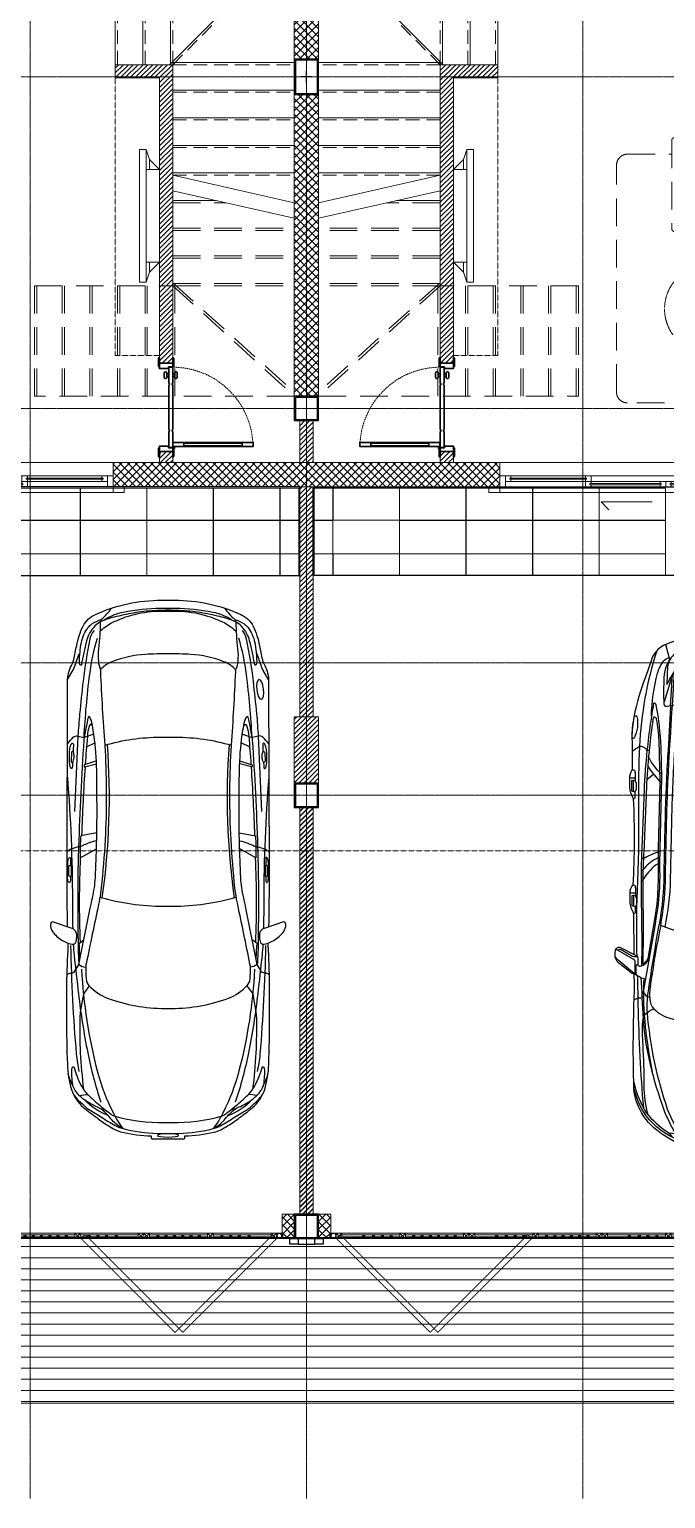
# Model space of a CAD drawing. Header units: millimetres. Extents: x 0 to 71617, y -15450 to 30894.
# Drawn here: x 42000 to 47757, y 10784 to 24076 of the extents above; entities that cross this region are included whole.
import ezdxf

# ---------------------------------------------------------------- set-up
doc = ezdxf.new("R2010")
doc.units = ezdxf.units.MM
for name, pattern in [('CENTER', [2, 1.25, -0.25, 0.25, -0.25]), ('CENTER2', [1.125, 0.75, -0.125, 0.125, -0.125]), ('HIDDEN', [0.375, 0.25, -0.125]), ('HIDDEN2', [0.1875, 0.125, -0.0625])]:
    doc.linetypes.add(name, pattern=pattern)
for name, color, linetype, lineweight in [('axis', 40, 'CENTER2', 5), ('Brick Wall', 33, 'Continuous', 15), ('DIM2', 4, 'Continuous', 5), ('DOOR', 4, 'Continuous', 5), ('Floor Hatch', 149, 'Continuous', 5), ('Furniture', 36, 'Continuous', 5), ('Grid Line', 8, 'CENTER', 5), ('Handrail', 142, 'Continuous', 5), ('Hatch', 8, 'Continuous', 5), ('LINE-DETAIL-SAKURA', 2, 'Continuous', 30), ('Stairs', 7, 'Continuous', 15), ('Wall Brick', 5, 'Continuous', 15), ('Window', 133, 'Continuous', 5)]:
    doc.layers.add(name, color=color, linetype=linetype, lineweight=lineweight)
for name, color, linetype in [('CAR_dwgmodels.com', 250, 'Continuous'), ('COL', 5, 'Continuous'), ('dwgmodels.com', 250, 'Continuous'), ('Floor tile', 44, 'Continuous'), ('STAIR-097', 97, 'Continuous'), ('Wall', 7, 'Continuous'), ('WINDOW-PLAN-PANEL', 15, 'Continuous'), ('WINDOW-PLAN-SWING', 8, 'Continuous')]:
    doc.layers.add(name, color=color, linetype=linetype)
doc.layers.add('Frame', color=3, linetype='Continuous', lineweight=0, plot=False)
pattern_1 = [(45, (-2110, -10510), (-22.097087, 22.097087), [])]
pattern_2 = [(135, (-2110, -10510), (-35.35534, -35.35534), []), (225, (-2110, -10510), (35.35534, -35.35534), [])]
pattern_3 = [(135, (-110, -110), (-35.35534, -35.35534), []), (225, (-110, -110), (35.35534, -35.35534), [])]

# ---------------------------------------------------------------- blocks, each defined once
blk = doc.blocks.new('Col-2')
at = {"layer": 'COL'}
for points in [[(-10, 210), (-10, -10), (310, -10), (310, 210)], [(0, 200), (0, 0), (300, 0), (300, 200)]]:
    blk.add_lwpolyline(points, close=True, dxfattribs=at)
at = {"layer": 'Defpoints'}
for points in [[(150, 150), (150, 50)], [(200, 100), (100, 100)]]:
    blk.add_lwpolyline(points, dxfattribs=at)
blk = doc.blocks.new('A$C69C17493')
at = {"layer": 'Stairs', "ltscale": 0.001}
for points in [[(1.6, 0), (0, 0), (0, -2.35)], [(1.128, -1.1), (0.028, 0)], [(1.12, -1.1), (1.12, 0)], [(1.37, -1.1), (1.37, 0)], [(1.62, -1.1), (1.62, 0)], [(1.1, -1.08), (0, -1.08)], [(1.1, -2.1), (1.1, -1.1), (1.6, -1.1)], [(1.1, -1.33), (0, -1.33)], [(1.1, -1.58), (0, -1.58)], [(1.1, -1.83), (0, -1.83)], [(1.1, -2.08), (0, -2.08)]]:
    blk.add_lwpolyline(points, dxfattribs=at)
at = {"layer": 'Stairs', "linetype": 'HIDDEN2'}
for points in [[(1.1, -1.1), (0, 0)], [(1.1, -1.1), (1.1, 0)], [(1.35, -1.1), (1.35, 0)], [(1.6, -1.1), (1.6, 0)], [(1.1, -1.1), (0, -1.1)], [(1.1, -1.35), (0, -1.35)], [(1.1, -1.6), (0, -1.6)], [(1.1, -1.85), (0, -1.85)], [(1.1, -2.1), (0, -2.1)]]:
    blk.add_lwpolyline(points, dxfattribs=at)
at = {"layer": 'Stairs'}
for points in [[(1.6, 0), (1.62, 0)], [(1.6, -1.1), (1.62, -1.1)], [(1.1, -2.1), (0, -2.35)], [(1.1, -2.24), (0, -2.49)]]:
    blk.add_lwpolyline(points, dxfattribs=at)
at = {"layer": 'Stairs', "linetype": 'HIDDEN'}
for points in [[(2.35, -3.1), (1.1, -3.1), (1.1, -2.24)], [(1.1, -2.35), (0.616, -2.35)], [(0, -2.49), (0, -4.1), (2.35, -4.1)], [(1.1, -2.58), (0, -2.58)], [(1.1, -2.6), (0, -2.6)], [(1.1, -2.83), (0, -2.83)], [(1.1, -2.85), (0, -2.85)], [(1.1, -3.073), (0, -4.063)], [(1.1, -3.08), (0, -3.08)], [(1.1, -3.1), (0, -3.1)], [(1.1, -3.1), (0, -4.1)], [(1.08, -3.1), (1.08, -4.1)], [(1.1, -3.1), (1.1, -4.1)], [(1.33, -3.1), (1.33, -4.1)], [(1.35, -3.1), (1.35, -4.1)], [(1.58, -3.1), (1.58, -4.1)], [(1.6, -3.1), (1.6, -4.1)], [(1.83, -3.1), (1.83, -4.1)], [(1.85, -3.1), (1.85, -4.1)], [(2.08, -3.1), (2.08, -4.1)], [(2.1, -3.1), (2.1, -4.1)], [(2.33, -3.1), (2.33, -4.1)], [(2.35, -3.1), (2.35, -4.1)]]:
    blk.add_lwpolyline(points, dxfattribs=at)
at = {"layer": 'Stairs', "linetype": 'HIDDEN', "ltscale": 1000}
blk.add_lwpolyline([(1.1, -2.33), (0.704, -2.33)], dxfattribs=at)
blk = doc.blocks.new('GRIDLINE-GF')
at = {"layer": 'axis'}
for p, q in [((18800, -6362, 0), (18800, 12547, 0)), ((21300, -6362, 0), (21300, 12547)), ((23800, -6362, 0), (23800, 12547, 0)), ((48410, 6500), (-4020, 6500)), ((48410, 3500, 0), (-4020, 3500, 8)), ((48410, 1200), (-4020, 1200)), ((48410, 0), (-4020, 0))]:
    blk.add_line(p, q, dxfattribs=at)
blk = doc.blocks.new('AD1')
at = {"layer": 'Hatch'}
for points in [[(-100, -220), (0, -220), (0, -270), (-100, -270)], [(3100, -220), (3000, -220), (3000, -270), (3100, -270)]]:
    blk.add_lwpolyline(points, close=True, dxfattribs=at)
blk.add_lwpolyline([(0, -270), (3000, -270)], dxfattribs=at)
at = {"layer": 'Wall Brick'}
blk.add_lwpolyline([(3000, 0), (3000, -220), (0, -220), (0, 0)], close=True, dxfattribs=at)
at = {"layer": 'Window'}
for points in [[(0, -220), (0, -120), (50, -120), (50, -220)], [(2950, -120), (50, -120), (50, -220), (2950, -220)], [(1460, -190), (815, -190), (815, -200), (1460, -200)], [(2185, -190), (1540, -190), (1540, -200), (2185, -200)]]:
    blk.add_lwpolyline(points, close=True, dxfattribs=at)
at = {"layer": 'Window', "elevation": 0}
for points in [[(100, -140), (100, -120), (50, -120), (50, -170), (100, -170), (100, -150)], [(775, -140), (775, -120), (100, -120), (100, -140)], [(775, -140), (775, -120), (825, -120), (825, -170), (775, -170), (775, -150)], [(2225, -140), (2225, -120), (2175, -120), (2175, -170), (2225, -170), (2225, -150)], [(2225, -140), (2225, -120), (2900, -120), (2900, -140)], [(2900, -140), (2900, -120), (2950, -120), (2950, -170), (2900, -170), (2900, -150)], [(100, -150), (100, -170), (775, -170), (775, -150)], [(2175, -190), (2175, -170), (2225, -170), (2225, -220), (2175, -220), (2175, -200)], [(2900, -150), (2900, -170), (2225, -170), (2225, -150)], [(2225, -220), (2950, -220)]]:
    blk.add_lwpolyline(points, dxfattribs=at)
at = {"layer": 'Window'}
for points in [[(2950, -120), (2950, -220), (3000, -220), (3000, -120), (2950, -120)], [(775, -220), (50, -220)], [(825, -200), (825, -220), (775, -220), (775, -170), (825, -170), (825, -190)], [(825, -190), (825, -170), (1450, -170), (1450, -190)], [(1450, -200), (1450, -220), (825, -220), (825, -200)], [(1450, -200), (1450, -220), (1500, -220), (1500, -170), (1450, -170), (1450, -190)], [(1550, -190), (1550, -170), (1500, -170), (1500, -220), (1550, -220), (1550, -200)], [(1550, -190), (1550, -170), (2175, -170), (2175, -190)], [(2175, -200), (2175, -220), (1550, -220), (1550, -200)]]:
    blk.add_lwpolyline(points, dxfattribs=at)
at = {"layer": 'Window', "elevation": 0}
for points in [[(785, -140), (90, -140), (90, -150), (785, -150)], [(2910, -140), (2215, -140), (2215, -150), (2910, -150)]]:
    blk.add_lwpolyline(points, close=True, dxfattribs=at)
at = {"layer": 'WINDOW-PLAN-SWING', "lineweight": 9}
for points in [[(1378, -356), (915, -356), (986, -427)], [(1623, -356), (2085, -356), (2014, -427)]]:
    blk.add_lwpolyline(points, dxfattribs=at)
blk = doc.blocks.new('WD3')
at = {"layer": 'DOOR', "color": 0, "lineweight": 30, "ltscale": 50}
for points in [[(718, 748), (754, 748), (754, 848), (718, 848)], [(718, 748), (718, 222), (754, 222), (754, 748)], [(723, 748), (723, 222), (749, 222), (749, 748)], [(718, 222), (754, 222), (754, 122), (718, 122)]]:
    blk.add_lwpolyline(points, close=True, dxfattribs=at)
for points in [[(129, 161), (88, 161, 0.414214), (78, 151), (78, 148, 0.414214), (88, 138), (129, 138, 0.414214), (139, 148), (139, 151, 0.414214)], [(129, 161), (88, 161, 0.414214), (78, 151), (78, 148, 0.414214), (88, 138), (129, 138, 0.414214), (139, 148), (139, 151, 0.414214)], [(-50, 120), (35, 120, 0.414201), (27, 128), (27, 130), (-42, 130), (-42, 128, 0.414176)], [(-50, 0), (35, 0, -0.414201), (27, -8), (27, -10), (-42, -10), (-42, -8, -0.414176)], [(763, 84), (714, 84), (620, 84, 0.633815), (600, 84), (200, 84, 0.633815), (180, 84), (37, 84), (37, 120), (42, 120), (180, 120, 0.633815), (200, 120), (600, 120, 0.633815), (620, 120), (763, 120)], [(129, 43), (88, 43, -0.414214), (78, 53), (78, 56, -0.414214), (88, 66), (129, 66, -0.414214), (139, 56), (139, 53, -0.414214)], [(129, 43), (88, 43, -0.414214), (78, 53), (78, 56, -0.414214), (88, 66), (129, 66, -0.414214), (139, 56), (139, 53, -0.414214)], [(765, 122, 0.066611), (765, 120), (773, 120), (773, 120), (773, 120), (773, 128, 0.040249), (772, 128, -0.293982)], [(765, 0), (850, 0, -0.414201), (842, -8), (842, -10), (773, -10), (773, -8, -0.414176)], [(773, 120), (850, 120, 0.414201), (842, 128), (842, 130), (773, 130)]]:
    blk.add_lwpolyline(points, format="xyb", close=True, dxfattribs=at)
for points in [[(96, 120), (96, 138)], [(96, 120), (96, 138)], [(121, 120), (121, 138)], [(35, 120), (0, 120), (0, 0), (50, 0), (50, 82), (35, 82), (35, 120)], [(96, 84), (96, 66)], [(121, 84), (121, 66)], [(121, 84), (121, 66)], [(765, 120), (800, 120), (800, 0), (750, 0), (750, 82), (765, 82), (765, 120)]]:
    blk.add_lwpolyline(points, dxfattribs=at)
blk.add_circle((764, 130), 8, dxfattribs=at)
at = {"layer": 'DOOR', "color": 0, "linetype": 'HIDDEN', "ltscale": 50}
blk.add_arc((763, 120), 726, 90.7103, 180, dxfattribs=at)
blk = doc.blocks.new('2D WALL G.F')
at = {"layer": 'Hatch'}
h = blk.add_hatch(dxfattribs=at)
h.set_pattern_fill('LINE', color=256, scale=250, angle=45, style=0)
h.set_pattern_definition(pattern_1)
h.paths.add_polyline_path([(16440, 110), (16440, 300), (16060, 300), (16060, 410), (16550, 410), (16550, 110)])
h.paths.add_polyline_path([(17790, 3390), (16110, 3390), (16110, 3510), (17790, 3510)])
h.paths.add_polyline_path([(21390, 3510), (21290, 3510), (21290, 3390), (21390, 3390)])
h.paths.add_polyline_path([(22850, 3370), (22410, 3370), (22410, 3290), (22270, 3290), (22270, 3390), (21610, 3390), (21610, 3510), (22850, 3510)])
h.paths.add_polyline_path([(23930, 3370), (23450, 3370), (23450, 3510), (24000, 3510), (24000, 3370)])
h.paths.add_polyline_path([(23890, 1210), (22270, 1210), (22270, 2490), (22410, 2490), (22410, 1340), (23890, 1340)])
h.paths.add_polyline_path([(22790, -3490), (22790, -3390), (22670, -3390), (22670, -3490)])
h.paths.add_polyline_path([(22790, -2590), (22790, 110), (22270, 110), (22270, -10), (22670, -10), (22670, -2590)])
h.paths.add_polyline_path([(18810, -110), (18690, -110), (18690, -2890), (18810, -2890)])
h = blk.add_hatch(dxfattribs=at)
h.set_pattern_fill('LINE', color=256, scale=250, angle=45, style=0)
h.set_pattern_definition(pattern_1)
h.paths.add_polyline_path([(25150, 3370), (25590, 3370), (25590, 3290), (25730, 3290), (25730, 3390), (26390, 3390), (26390, 3510), (25150, 3510)])
h.paths.add_polyline_path([(24070, 3370), (24550, 3370), (24550, 3510), (24000, 3510), (24000, 3370)])
h.paths.add_polyline_path([(24110, 1210), (25730, 1210), (25730, 2490), (25590, 2490), (25590, 1340), (24110, 1340)])
h.paths.add_polyline_path([(25210, -2590), (25210, 110), (25730, 110), (25730, -10), (25330, -10), (25330, -2590)])
h.paths.add_polyline_path([(25210, -3490), (25210, -3390), (25330, -3390), (25330, -3490)])
h.paths.add_polyline_path([(29190, -110), (29310, -110), (29310, -2890), (29190, -2890)])
h.paths.add_polyline_path([(31560, 110), (31560, 300), (31940, 300), (31940, 410), (31450, 410), (31450, 110)])
h.paths.add_polyline_path([(32060, 3390), (31940, 3390), (31940, 110), (32060, 110)])
h.paths.add_polyline_path([(30210, 3390), (31890, 3390), (31890, 3510), (30210, 3510)])
h.paths.add_polyline_path([(26610, 3510), (26710, 3510), (26710, 3390), (26610, 3390)])
h = blk.add_hatch(dxfattribs=at)
h.set_pattern_fill('LINE', color=256, scale=250, angle=45, style=0)
h.set_pattern_definition(pattern_1)
h.paths.add_polyline_path([(23930, 3370), (24070, 3370), (24070, 1340), (23930, 1340)])
h.paths.add_polyline_path([(23940, -3490), (24060, -3490), (24060, -3110), (23940, -3110)])
h = blk.add_hatch(dxfattribs=at)
h.set_pattern_fill('NET', color=256, scale=400, angle=135, style=0)
h.set_pattern_definition(pattern_2)
h.paths.add_polyline_path([(23890, -2890), (24110, -2890), (24110, -160), (23890, -160)])
h.paths.add_polyline_path([(23890, 1340), (24110, 1340), (24110, 160), (23890, 160)])
h = blk.add_hatch(dxfattribs=at)
h.set_pattern_fill('NET', color=256, scale=400, angle=135, style=0)
h.set_pattern_definition(pattern_2)
h.paths.add_polyline_path([(25750, -3710), (22250, -3710), (22250, -3490), (25750, -3490)])
h = blk.add_hatch(dxfattribs=at)
h.set_pattern_fill('LINE', color=256, scale=250, angle=45, style=0)
h.set_pattern_definition(pattern_1)
h.paths.add_polyline_path([(23940, -3710), (24060, -3710), (24060, -5790), (23940, -5790)])
h = blk.add_hatch(dxfattribs=at)
h.set_pattern_fill('LINE', color=256, scale=250, angle=45, style=0)
h.set_pattern_definition(pattern_1)
h.paths.add_polyline_path([(23890, -5790), (24110, -5790), (24110, -6390), (23890, -6390)])
h = blk.add_hatch(dxfattribs=at)
h.set_pattern_fill('LINE', color=256, scale=250, angle=45, style=0)
h.set_pattern_definition(pattern_1)
h.paths.add_polyline_path([(23940, -6610), (24060, -6610), (24060, -10300), (23940, -10300)])
at = {"layer": 'Hatch', "color": 3, "linetype": 'HIDDEN', "elevation": 8}
for points in [[(16000, -10500), (24000, -10500), (24000, 5500), (16000, 5500)], [(32000, -10500), (24000, -10500), (24000, 5500), (32000, 5500)]]:
    blk.add_lwpolyline(points, close=True, dxfattribs=at)
at = {"layer": 'Wall Brick'}
for points in [[(23890, 1340), (24110, 1340), (24110, 160), (23890, 160)], [(22790, -2590), (22790, 110), (22270, 110), (22270, -10), (22670, -10), (22670, -2590)], [(25210, -2590), (25210, 110), (25730, 110), (25730, -10), (25330, -10), (25330, -2590)], [(23890, -2890), (24110, -2890), (24110, -160), (23890, -160)], [(23940, -3110), (24060, -3110), (24060, -3490), (23940, -3490)], [(22790, -3490), (22790, -3390), (22670, -3390), (22670, -3490)], [(25210, -3490), (25210, -3390), (25330, -3390), (25330, -3490)], [(25750, -3710), (22250, -3710), (22250, -3490), (25750, -3490)], [(23940, -3710), (24060, -3710), (24060, -5790), (23940, -5790)], [(23890, -5790), (24110, -5790), (24110, -6390), (23890, -6390)], [(23940, -6610), (24060, -6610), (24060, -10300), (23940, -10300)]]:
    blk.add_lwpolyline(points, close=True, dxfattribs=at)
at = {"layer": 'DOOR', "rotation": 270}
blk.add_blockref('WD3', (22670, -2590), dxfattribs=at)
at = {"layer": 'DOOR', "xscale": -1, "rotation": 90}
blk.add_blockref('WD3', (25330, -2590), dxfattribs=at)
at = {"layer": 'Window'}
blk.add_blockref('AD1', (19250, -3490), dxfattribs=at)
at = {"layer": 'Window', "xscale": -1}
blk.add_blockref('AD1', (28750, -3490), dxfattribs=at)
blk = doc.blocks.new('TV')
at = {"color": 0, "linetype": 'ByBlock', "lineweight": -2}
for p, q in [((-350, 0), (-425, -75)), ((350, 0), (425, -75)), ((-500, -100), (-425, -75)), ((425, -75), (500, -100))]:
    blk.add_line(p, q, dxfattribs=at)
for points in [[(-350, -100), (350, -100), (350, 0), (-350, 0)], [(-500, -150), (500, -150), (500, -100), (-500, -100)]]:
    blk.add_lwpolyline(points, close=True, dxfattribs=at)
for points in [[(-425, -75), (-350, -75)], [(425, -75), (350, -75)]]:
    blk.add_lwpolyline(points, dxfattribs=at)
blk = doc.blocks.new('A$C71EB56D8')
at = {"layer": 'Furniture', "linetype": 'HIDDEN'}
for p, q in [((0.825, 1.2), (0.075, 1.2)), ((0.7, 1.05), (0.7, 1.2)), ((0.91, 1.2), (1.86, 1.2)), ((0, 1.125), (0, 0)), ((0.111, 1.125), (0.06, 1.125)), ((0.85, 0), (0.85, 1.175)), ((0.885, 1.175), (0.885, 0.375)), ((1.885, 1.175), (1.885, 0.375)), ((0.7, 1.05), (0.25, 1.05)), ((0.852, 0.35), (0.035, 0.35)), ((0.25, 0), (0.25, 0.35)), ((0.91, 0.35), (1.86, 0.35)), ((0, -1.125), (0, 0)), ((0.25, 0), (0.25, -0.35)), ((0.85, 0), (0.85, -1.175)), ((0.852, -0.35), (0.035, -0.35)), ((0.7, -1.05), (0.25, -1.05)), ((0.7, -1.05), (0.7, -1.2)), ((0.111, -1.125), (0.06, -1.125)), ((0.825, -1.2), (0.075, -1.2))]:
    blk.add_line(p, q, dxfattribs=at)
blk.add_lwpolyline([(0.825, -1.2), (2.285, -1.2, 0.414214), (2.385, -1.1), (2.385, 0.95, 0.414214), (2.285, 1.05), (1.885, 1.05)], format="xyb", dxfattribs=at)
blk.add_circle((1.55, -0.35), 0.4, dxfattribs=at)
for centre, radius, start, end in [((0.075, 1.125), 0.075, 90, 180), ((0.825, 1.175), 0.025, 0, 90), ((0.91, 1.175), 0.025, 90, 180), ((1.86, 1.175), 0.025, 0, 90), ((7.042, 0.725), 7.017, 176.9364, 183.0636), ((0.06, 1.1), 0.025, 90, 180), ((0.111, 1.11), 0.015, 2.703, 90), ((-7.355, 0.737), 7.49, 357.0373, 2.8593), ((0.247, 1.201), 0.151, 216.6573, 271.2862), ((-5.87, 0.7), 6.13, 356.7268, 3.2732), ((6.153, 0), 6.128, 176.7259, 183.2741), ((-5.987, 0), 6.122, 356.7223, 3.2777), ((0.91, 0.375), 0.025, 180, 270), ((1.86, 0.375), 0.025, 270, 0), ((7.042, -0.725), 7.017, 176.9364, 183.0636), ((-7.355, -0.737), 7.49, 357.1407, 2.9627), ((-5.87, -0.7), 6.13, 356.7268, 3.2732), ((0.247, -1.201), 0.151, 88.7138, 143.3427), ((0.075, -1.125), 0.075, 180, 270), ((0.06, -1.1), 0.025, 180, 270), ((0.111, -1.11), 0.015, 270, 357.297), ((0.825, -1.175), 0.025, 270, 0)]:
    blk.add_arc(centre, radius, start, end, dxfattribs=at)
blk = doc.blocks.new('FURNITURE-GF')
at = {"layer": 'Furniture', "linetype": 'HIDDEN'}
for points in [[(19570, 2990), (19970, 2990), (19970, 480), (19570, 480)], [(23030, 2990), (22630, 2990), (22630, 480), (23030, 480)]]:
    blk.add_lwpolyline(points, close=True, dxfattribs=at)
at = {"layer": 'Furniture', "xscale": -1000, "yscale": 1000, "zscale": 1000}
blk.add_blockref('A$C71EB56D8', (26490, 1250), dxfattribs=at)
at = {"layer": 'Furniture', "ltscale": 500, "yscale": 1.200000000186265, "zscale": 1.200000000186265}
for p, xscale, rotation in [((19970, 1742), 1.200000000186265, 270.0000000000001), ((22630, 1742), -1.200000000186265, 90.00000000000007)]:
    blk.add_blockref('TV', p, dxfattribs=dict(at, xscale=xscale, rotation=rotation))
blk = doc.blocks.new('Col-1')
at = {"layer": 'COL'}
for points in [[(-10, -10), (210, -10), (210, 210), (-10, 210)], [(0, 0), (200, 0), (200, 200), (0, 200)]]:
    blk.add_lwpolyline(points, close=True, dxfattribs=at)
blk = doc.blocks.new('COL-GF1')
at = {"layer": 'COL'}
for p in [(23900, 2200), (23900, -1300)]:
    blk.add_blockref('Col-1', p, dxfattribs=at)
blk = doc.blocks.new('FENCE COLUMN')
at = {"layer": 'COL'}
for points in [[(-110, -110), (110, -110), (110, 110), (-110, 110)], [(-100, -100), (100, -100), (100, 100), (-100, 100)]]:
    blk.add_lwpolyline(points, close=True, dxfattribs=at)
blk = doc.blocks.new('MAINDOOR')
at = {"layer": 'Handrail'}
for points in [[(0, 50), (50, 50), (50, 0), (0, 0)], [(50, 50), (1150, 50), (1150, 0), (50, 0)], [(50, 35), (575, 35), (575, 15), (50, 15)], [(115, 35), (135, 35), (135, 15), (115, 15)], [(190, 35), (210, 35), (210, 15), (190, 15)], [(265, 35), (285, 35), (285, 15), (265, 15)], [(340, 35), (360, 35), (360, 15), (340, 15)], [(415, 35), (435, 35), (435, 15), (415, 15)], [(490, 35), (510, 35), (510, 15), (490, 15)], [(575, 50), (625, 50), (625, 0), (575, 0)], [(625, 35), (1150, 35), (1150, 15), (625, 15)], [(694, 35), (714, 35), (714, 15), (694, 15)], [(774, 35), (794, 35), (794, 15), (774, 15)], [(853, 35), (873, 35), (873, 15), (853, 15)], [(942, 35), (962, 35), (962, 15), (942, 15)], [(1150, 50), (1200, 50), (1200, 0), (1150, 0)]]:
    blk.add_lwpolyline(points, close=True, dxfattribs=at)
at = {"layer": 'Handrail', "color": 8}
for points in [[(0, 0), (50, 50)], [(0, 50), (50, 0)], [(115, 35), (135, 15)], [(115, 15), (135, 35)], [(190, 35), (210, 15)], [(190, 15), (210, 35)], [(265, 35), (285, 15)], [(265, 15), (285, 35)], [(340, 35), (360, 15)], [(340, 15), (360, 35)], [(415, 35), (435, 15)], [(415, 15), (435, 35)], [(490, 35), (510, 15)], [(490, 15), (510, 35)], [(575, 0), (625, 50)], [(575, 50), (625, 0)], [(694, 35), (714, 15)], [(694, 15), (714, 35)], [(774, 35), (794, 15)], [(774, 15), (794, 35)], [(853, 35), (873, 15)], [(853, 15), (873, 35)], [(942, 35), (962, 15)], [(942, 15), (962, 35)], [(1150, 0), (1200, 50)], [(1150, 50), (1200, 0)]]:
    blk.add_lwpolyline(points, dxfattribs=at)
blk = doc.blocks.new('STEEL CONECT')
at = {"layer": 'Hatch'}
h = blk.add_hatch(color=256, dxfattribs=at)
h.dxf.hatch_style = 1
h.paths.add_polyline_path([(-25, 25), (-25, -25), (-75, -25), (-75, -18), (-32, -18), (-32, 25)])
h = blk.add_hatch(color=256, dxfattribs=at)
h.dxf.hatch_style = 1
edge = h.paths.add_edge_path(flags=17)
edge.add_arc((0, 0), 20, 0, 360)
edge = h.paths.add_edge_path()
edge.add_arc((0, 0), 25, 0, 360)
at = {"layer": 'Frame'}
blk.add_lwpolyline([(-25, 25), (-25, -25), (-75, -25), (-75, -18), (-32, -18), (-32, 25), (-25, 25)], dxfattribs=at)
for radius in [25, 20]:
    blk.add_circle((0, 0), radius, dxfattribs=at)
at = {"layer": 'WINDOW-PLAN-PANEL', "color": 8, "linetype": 'HIDDEN2', "lineweight": 9, "ltscale": 1000}
for points in [[(0, -25), (-25, -25), (-25, 25), (0, 25)], [(0, -25), (25, -25), (25, 25), (0, 25)]]:
    blk.add_lwpolyline(points, dxfattribs=at)
blk = doc.blocks.new('FENCE1')
at = {"layer": 'Hatch'}
h = blk.add_hatch(dxfattribs=at)
h.set_pattern_fill('LINE', color=256, scale=250, angle=45, style=0)
h.set_pattern_definition([(45, (-110, -110), (-22.097087, 22.097087), [])])
h.paths.add_polyline_path([(25940, 3790), (26060, 3790), (26060, 100), (25940, 100)])
h = blk.add_hatch(dxfattribs=at)
h.set_pattern_fill('NET', color=256, scale=400, angle=135, style=0)
h.set_pattern_definition(pattern_3)
h.paths.add_polyline_path([(25780, 110), (25890, 110), (25890, -110), (25780, -110)])
h = blk.add_hatch(dxfattribs=at)
h.set_pattern_fill('NET', color=256, scale=400, angle=135, style=0)
h.set_pattern_definition(pattern_3)
h.paths.add_polyline_path([(26110, -110), (26220, -110), (26220, 110), (26110, 110)])
h = blk.add_hatch(dxfattribs=at)
h.set_pattern_fill('_USER', color=250, scale=100, pattern_type=0)
h.set_pattern_definition([(9e-14, (-1872.25, -82936.15), (-1e-13, 100), [])])
edge = h.paths.add_edge_path()
edge.add_line((20825, -100), (20825, -600))
edge.add_arc((19825, -600), 1000, -90, 0, ccw=False)
edge.add_line((19825, -1600), (32175, -1600))
edge.add_arc((32175, -600), 1000, 180, 270, ccw=False)
edge.add_line((31175, -600), (31175, -100))
edge.add_line((31175, -100), (20825, -100))
at = {"layer": 'Grid Line', "linetype": 'HIDDEN'}
for points, elevation in [([(23962, -110), (24811, -959), (24846, -923), (23998, -75)], -8), ([(25730, -110), (24881, -959), (24846, -923), (25695, -75)], -8), ([(26270, -110), (27119, -959), (27154, -923), (26305, -75)], -14), ([(28038, -110), (27189, -959), (27154, -923), (28002, -75)], -14)]:
    blk.add_lwpolyline(points, close=True, dxfattribs=dict(at, elevation=elevation))
at = {"layer": 'Hatch'}
blk.add_line((19825, -1600, -8), (32175, -1600, -8), dxfattribs=at)
at = {"layer": 'Hatch', "color": 3}
for points in [[(18000, -100), (26000, -100), (26000, 15900), (18000, 15900)], [(34000, -100), (26000, -100), (26000, 15900), (34000, 15900)]]:
    blk.add_lwpolyline(points, close=True, dxfattribs=at)
at = {"layer": 'Wall', "color": 8, "elevation": -2}
for points in [[(25850, -110), (25925, -110), (25925, -160), (25850, -160)], [(26075, -110), (26150, -110), (26150, -160), (26075, -160)]]:
    blk.add_lwpolyline(points, close=True, dxfattribs=at)
blk.add_lwpolyline([(25925, -160), (26075, -160)], dxfattribs=at)
at = {"layer": 'Wall Brick', "elevation": -8}
for points in [[(25940, 3790), (26060, 3790), (26060, 100), (25940, 100)], [(25780, 110), (25890, 110), (25890, -110), (25780, -110)], [(26110, -110), (26220, -110), (26220, 110), (26110, 110)]]:
    blk.add_lwpolyline(points, close=True, dxfattribs=at)
at = {"layer": 'COL'}
blk.add_blockref('FENCE COLUMN', (26000, 0, -8), dxfattribs=at)
at = {"layer": 'Handrail'}
for p in [(23328, -110, -8), (24530, -110, -8)]:
    blk.add_blockref('MAINDOOR', p, dxfattribs=at)
at = {"layer": 'Handrail', "xscale": -1}
for p in [(27470, -110, -14), (28672, -110, -14), (29874, -110, -14)]:
    blk.add_blockref('MAINDOOR', p, dxfattribs=at)
at = {"layer": 'Hatch', "xscale": -1}
blk.add_blockref('STEEL CONECT', (25755, -85, -8), dxfattribs=at)
at = {"layer": 'Hatch'}
blk.add_blockref('STEEL CONECT', (26245, -85, -14), dxfattribs=at)
blk = doc.blocks.new('Mazda_6_top_dwgmodels.com')
at = {"color": 0}
for points in [[(1770, 906, 0.066943), (1760, 858, 0.252972), (1778, 836, 0.097792), (1819, 827, -0.00002), (1848, 827, 0.183357), (1883, 840, 0.13304), (1902, 868), (1962, 1045, 0.325852), (1957, 1058, 0.192595), (1922, 1064, 0.116513), (1864, 1037, 0.109389), (1789, 943), (1770, 906, -0.013501), (1706, 908, 0.014539), (1355, 919, 0.000075), (1103, 919, 0.010228), (673, 911, 0.062654), (446, 874, 0.131784), (283, 764, 0.018271), (192, 646, 0.029908), (120, 541, 0.019115), (82, 476, 0.054154), (60, 416, 0.042768), (26, 152), (9, 152, 0.414214), (0, 143), (0, 0), (0, -143, 0.414214), (9, -152), (26, -152, 0.042768), (60, -416, 0.054154), (82, -476, 0.019115), (120, -541, 0.029908), (192, -646, 0.018271), (283, -764, 0.131784), (446, -874, 0.062654), (673, -911, 0.010228), (1103, -919, 0.000075), (1355, -919, 0.014539), (1706, -908, -0.013501), (1770, -906), (1789, -943, 0.109389), (1864, -1037, 0.116513), (1922, -1064, 0.192595), (1957, -1058, 0.325852), (1962, -1045), (1902, -868, 0.13304), (1883, -840, 0.183357), (1848, -827, -0.00002), (1819, -827, 0.097792), (1778, -836, 0.252972), (1760, -858, 0.066943), (1770, -906)], [(402, 855, 0.062409), (347, 809, -0.001643), (290, 748, 0.06264), (260, 706, -0.025995), (186, 587, 0.039343), (113, 461, 0.05709), (84, 377, 0.054916), (49, 56), (49, 0), (49, -56, 0.054916), (84, -377, 0.05709), (113, -461, 0.039343), (186, -587, -0.025995), (260, -706, 0.06264), (290, -748, -0.001643), (347, -809, 0.062409), (402, -855)], [(1534, 783, 0.050766), (615, 641, 0.0544), (232, 495, 0.040629), (93, 409, -0.105111), (170, 507, 0.019485), (216, 548, 0.022815), (265, 600, 0.075913), (278, 620, -0.048271), (349, 751, -0.065447), (414, 823, -0.053254), (445, 844, -0.049283), (587, 904)], [(475, 859, -0.052408), (618, 872, -0.103879), (648, 865, -0.704656), (646, 850, 0.056315), (485, 788, 0.082316), (396, 721, 0.01308), (313, 630, 0.019424), (221, 513, 0.093446), (205, 481, 0.064911), (147, 34), (147, 0), (147, -34, 0.064911), (205, -481, 0.093446), (221, -513, 0.019424), (313, -630, 0.01308), (396, -721, 0.082316), (485, -788, 0.056315), (646, -850, -0.704656), (648, -865, -0.103879), (618, -872, -0.052408), (475, -859)], [(1760, 858, 0.011648), (1661, 850, 0.001641), (1312, 811, 0.020524), (777, 727, 0.031651), (331, 608)], [(391, 802, -0.102937), (399, 724, -169.594766)], [(1385, 713), (1311, 766), (1163, 792, 0.040822), (1095, 799, 0.016496), (779, 794, 0.017319), (448, 765, -0.059767)], [(1748, 882, 0.016084), (767, 831, 0.030205), (609, 806, -0.117398)], [(1480, 917, -0.160915), (1499, 888, -0.075537), (1500, 872, 0.278521), (1516, 843, -0.008295), (1577, 806, 0.134792), (1552, 745, -0.881381)], [(1577, 806), (2086, 704, -0.005109), (2182, 684, 0.041467), (2365, 658, 0.013655), (2987, 643, 0.002609), (3293, 645, 0.026036), (3614, 665, 0.028112), (3781, 694, 0.098267), (3819, 711, 0.650267), (3816, 723, 0.01089), (3714, 743, -0.014719), (3647, 757, 0.051159), (3607, 762, 0.008731), (2643, 810, 0.011118), (2005, 817, -0.000172), (1734, 814, 0.018801), (1577, 806, -0.043293)], [(1624, 797), (1750, 802, 0.384822), (1761, 814, 1.056561)], [(1778, 793, -0.022534), (2544, 791, 1.049127)], [(3273, 911, -0.019883), (2158, 866, 0.004344), (1900, 863, 0.004344)], [(1916, 909, -0.006298), (2389, 914), (4157, 909, -0.112983), (4300, 866, 0.077446), (4336, 853, 0.004891), (4462, 827, -0.067573), (4638, 769, -0.175102), (4745, 657, -0.105369), (4873, 59), (4873, 0), (4873, -59, -0.105369), (4745, -657, -0.175102), (4638, -769, -0.067573), (4462, -827, 0.004891), (4336, -853, 0.077446), (4300, -866, -0.112983), (4157, -909), (2389, -914, -0.006298), (1916, -909)], [(2373, 884), (2335, 884, -0.147376), (2321, 889, -0.431242), (2320, 895, -0.209985), (2340, 907, -0.033317), (2426, 910, -0.005869), (2511, 906, -0.109027), (2543, 896, -0.75901), (2540, 884), (2472, 884)], [(2697, 646, 0.071589), (2642, 795), (2643, 810, 0.027648), (2621, 875, -0.047787), (2620, 880, 0.084255), (2617, 888, 0.040188), (2599, 913, 0.471368)], [(4599, 669, 0.143455), (4523, 707, 0.022917), (4140, 769, 0.004686), (3845, 800, 0.012191), (3644, 815), (2963, 846)], [(3407, 863, -0.004614), (3358, 867, -0.734858), (3355, 880, -0.10485), (3384, 890, -0.041713), (3498, 892, -0.042795), (3548, 885, -0.100515), (3577, 871, -0.403271), (3579, 862, -0.259626), (3569, 857, -0.006133), (3502, 858)], [(3491, 875), (3420, 878, 0.275873), (3406, 870, 0.417185), (3409, 862, 0.048644), (3417, 858, 0.077559), (3461, 850, 0.079606), (3499, 856, 0.310501), (3504, 863, 0.123165), (3503, 869, 0.204205), (3491, 875, -0.090679)], [(3574, 911, -0.045326), (3633, 858, -0.252168), (3644, 816), (3631, 760, -0.017623), (4202, 709, -0.043522), (4530, 639)], [(4157, 909), (4237, 861, 0.051216), (4255, 852, -0.003663), (4377, 809, -0.15694), (4391, 798, 2.229223)], [(4802, -509, 0.05081), (4700, -604, -0.059738), (4658, -689, -0.087357), (4628, -722, -0.113382), (4490, -784, -0.044032), (4317, -802, -0.10359), (4290, -797, -0.592795), (4289, -784, 0.019579), (4506, -738, 0.066464), (4574, -711, 0.062319), (4640, -662, 0.093319), (4676, -613, 0.054222), (4725, -468, 0.012008), (4761, -291, 0.023462), (4773, -197, 0.016729), (4782, 0, 0.016729), (4773, 197, 0.023462), (4761, 291, 0.012008), (4725, 468, 0.054222), (4676, 613, 0.093319), (4640, 662, 0.062319), (4574, 711, 0.066464), (4506, 738, 0.019579), (4289, 784, -0.592795), (4290, 797, -0.10359), (4317, 802, -0.044032), (4490, 784, -0.113382), (4628, 722, -0.087357), (4658, 689, -0.059738), (4700, 604, 0.05081), (4802, 509)], [(210, 543, -0.10903), (356, 760, 2.490406)], [(2769, 644), (2742, 790, 0.028917), (2542, 794), (2624, 648)], [(3366, 751, 0.00883), (2744, 782)], [(3419, 649), (3385, 757, 0.323253), (3380, 760), (3370, 760, 0.499352), (3365, 755), (3394, 648)], [(3737, 685), (3748, 696, 0.436447), (3748, 705, 0.101937), (3732, 714, 0.058936), (3641, 730, 0.003616), (3387, 750)], [(2188, 617, 0.071289), (2105, 42), (2105, 0), (2105, -42, 0.071289), (2188, -617)], [(3567, 552, -0.054765), (2182, 599, -0.866325)], [(3561, 573, -0.072444), (3634, 69), (3634, 0), (3634, -69, -0.072444), (3561, -573)], [(4700, 604), (4676, 613, -0.02545), (4434, 629, 0.048306), (4322, 631, 0.088954), (4243, 611, -0.218967)], [(4589, 616, -0.085179), (4667, 512, -0.057885), (4745, 304, -0.060878), (4775, 60), (4775, 0), (4775, -60, -0.060878), (4745, -304, -0.057885), (4667, -512, -0.085179), (4589, -616)], [(4691, 577, -0.126109), (4709, 558, -0.071838), (4765, 405, -0.052257), (4801, 64), (4801, 0), (4801, -64, -0.052257), (4765, -405, -0.071838), (4709, -558, -0.126109), (4691, -577)], [(1534, -783, -0.050766), (615, -641, -0.0544), (232, -495, -0.040629), (93, -409, 0.105111), (170, -507, -0.019485), (216, -548, -0.022815), (265, -600, -0.075913), (278, -620, 0.048271), (349, -751, 0.065447), (414, -823, 0.053254), (445, -844, 0.049283), (587, -904)], [(210, -543, 0.10903), (356, -760, -2.490406)], [(1760, -858, -0.011648), (1661, -850, -0.001641), (1312, -811, -0.020524), (777, -727, -0.031651), (331, -608)], [(1577, -806), (2086, -704, 0.005109), (2182, -684, -0.041467), (2365, -658, -0.013655), (2987, -643, -0.002609), (3293, -645, -0.026036), (3614, -665, -0.028112), (3781, -694, -0.098267), (3819, -711, -0.650267), (3816, -723, -0.01089), (3714, -743, 0.014719), (3647, -757, -0.051159), (3607, -762, -0.008731), (2643, -810, -0.011118), (2005, -817, 0.000172), (1734, -814, -0.018801), (1577, -806, 0.043293)], [(3567, -552, 0.054765), (2182, -599, 0.866325)], [(2769, -644), (2742, -790, -0.028917), (2542, -794), (2624, -648)], [(2697, -646, -0.071589), (2642, -795), (2643, -810, -0.027648), (2621, -875, 0.047787), (2620, -880, -0.084255), (2617, -888, -0.040188), (2599, -913, -0.471368)], [(3419, -649), (3385, -757, -0.323253), (3380, -760), (3370, -760, -0.499352), (3365, -755), (3394, -648)], [(3574, -911, 0.045326), (3633, -858, 0.252168), (3644, -816), (3631, -760, 0.017623), (4202, -709, 0.043522), (4530, -639)], [(4700, -604), (4676, -613, 0.02545), (4434, -629, -0.048306), (4322, -631, -0.088954), (4243, -611, 0.218967)], [(391, -802, 0.102937), (399, -724, 169.594766)], [(1385, -713), (1311, -766), (1163, -792, -0.040822), (1095, -799, -0.016496), (779, -794, -0.017319), (448, -765, 0.059767)], [(1480, -917, 0.160915), (1499, -888, 0.075537), (1500, -872, -0.278521), (1516, -843, 0.008295), (1577, -806, -0.134792), (1552, -745, 0.881381)], [(1624, -797), (1750, -802, -0.384822), (1761, -814, -1.056561)], [(1778, -793, 0.022534), (2544, -791, -1.049127)], [(3366, -751, -0.00883), (2744, -782)], [(4599, -669, -0.143455), (4523, -707, -0.022917), (4140, -769, -0.004686), (3845, -800, -0.012191), (3644, -815), (2963, -846)], [(3737, -685), (3748, -696, -0.436447), (3748, -705, -0.101937), (3732, -714, -0.058936), (3641, -730, -0.003616), (3387, -750)], [(1748, -882, -0.016084), (767, -831, -0.030205), (609, -806, 0.117398)], [(3273, -911, 0.019883), (2158, -866, -0.004344), (1900, -863, -0.004344)], [(2373, -884), (2335, -884, 0.147376), (2321, -889, 0.431242), (2320, -895, 0.209985), (2340, -907, 0.033317), (2426, -910, 0.005869), (2511, -906, 0.109027), (2543, -896, 0.75901), (2540, -884), (2472, -884)], [(3407, -863, 0.004614), (3358, -867, 0.734858), (3355, -880, 0.10485), (3384, -890, 0.041713), (3498, -892, 0.042795), (3548, -885, 0.100515), (3577, -871, 0.403271), (3579, -862, 0.259626), (3569, -857, 0.006133), (3502, -858)], [(3491, -875), (3420, -878, -0.275873), (3406, -870, -0.417185), (3409, -862, -0.048644), (3417, -858, -0.077559), (3461, -850, -0.079606), (3499, -856, -0.310501), (3504, -863, -0.123165), (3503, -869, -0.204205), (3491, -875, 0.090679)], [(4157, -909), (4237, -861, -0.051216), (4255, -852, 0.003663), (4377, -809, 0.15694), (4391, -798, -2.229223)]]:
    blk.add_lwpolyline(points, format="xyb", dxfattribs=at)
for points in [[(1761, 814), (1802, 761)], [(3548, 738), (3582, 662)], [(3662, 672), (3631, 760)], [(275, 615), (259, 563)], [(275, -615), (259, -563)], [(3548, -738), (3582, -662)], [(1761, -814), (1802, -761)], [(3662, -672), (3631, -760)]]:
    blk.add_lwpolyline(points, dxfattribs=at)
for points in [[(2473, 888), (2473, 888, -0.414214), (2462, 877), (2383, 877, -0.414214), (2373, 888), (2373, 888, -0.414214), (2383, 899), (2462, 899, -0.414214)], [(4389, 0, 0.007843), (4383, 205, 0.072241), (4317, 505, 0.103569), (4255, 602, 0.289757), (4228, 612, 0.008361), (3561, 573, -0.026894), (2759, 567, -0.012421), (2324, 599, -0.027455), (2119, 630, 0.001459), (1583, 741, 0.055398), (1552, 745, 0.031321), (1447, 742, 0.161449), (1387, 716, 0.119389), (1273, 547, 0.089702), (1180, 31), (1180, 0), (1180, -31, 0.089702), (1273, -547, 0.119389), (1387, -716, 0.161449), (1447, -742, 0.031321), (1552, -745, 0.055398), (1583, -741, 0.001459), (2119, -630, -0.027455), (2324, -599, -0.012421), (2759, -567, -0.026894), (3561, -573, 0.008361), (4228, -612, 0.289757), (4255, -602, 0.103569), (4317, -505, 0.072241), (4383, -205, 0.007843)], [(2473, -888), (2473, -888, 0.414214), (2462, -877), (2383, -877, 0.414214), (2373, -888), (2373, -888, 0.414214), (2383, -899), (2462, -899, 0.414214)]]:
    blk.add_lwpolyline(points, format="xyb", close=True, dxfattribs=at)
at = {"color": 0, "extrusion": (0, 0, -1)}
for centre, major_axis, ratio in [((31, 0), (0, 95.3), 0.155364), ((4066, -833), (-89.2, -11), 0.347015)]:
    blk.add_ellipse(centre, major_axis=major_axis, ratio=ratio, dxfattribs=at)
blk = doc.blocks.new('Jaguar_F-Pace_Top')
at = {"color": 0}
for points in [[(1613, 949, -0.10115), (1630, 981, 0.002759), (1710, 1084, -0.144249), (1754, 1115, -0.141567), (1827, 1119, -0.255984), (1859, 1090, -0.253893), (1856, 1074), (1784, 932, -0.240134), (1748, 916, 0.007099), (1697, 917)], [(1617, 947), (1740, 1093, -0.059526), (1768, 1119, -0.326026)], [(1617, 939), (1719, 939, 0.297312), (1749, 958), (1839, 1114)], [(1773, 922, -0.172391), (1775, 963), (1835, 1066, 0.349849), (1830, 1098)], [(1405, -809, 0.319159), (1453, -864, 0.048874), (1575, -860, 0.112807), (1617, -939, -0.622184), (1613, -949, 0.017955), (1388, -949, -0.015569), (597, -952, -0.094702), (417, -911, -0.123416), (202, -744, -0.079726), (61, -492, 0.046165), (41, -462, -0.140588), (31, -441, -0.025177), (0, -98), (0, 0), (0, 98, -0.025177), (31, 441, -0.140588), (41, 462, 0.046165), (61, 492, -0.079726), (202, 744, -0.123416), (417, 911, -0.094702), (597, 952, -0.015569), (1388, 949, 0.017955), (1613, 949, -0.622184), (1617, 939, 0.112807), (1575, 860, 0.048874), (1453, 864, 0.319159), (1405, 809)], [(42, 448, 0.092196), (140, 606, -0.035085), (151, 628, -0.035983), (215, 724, -0.19698), (612, 953, -0.00097)], [(638, 953, 0.085635), (359, 839, 0.068491), (191, 654, -0.10796), (140, 606)], [(1388, 949, 0.164195), (1400, 916, 0.032248), (1402, 879, -0.015791), (1414, 863)], [(1612, 932), (1694, 930, -0.759993), (1697, 917, 0.320565), (1687, 896, 0.254001), (1758, 810, 0.19667)], [(2423, 957, -0.315852), (2413, 941, -0.040116), (2369, 937, -0.015341), (2326, 937, 0.189003), (2309, 931, -0.170908), (2300, 928, -0.026598), (2241, 929, -0.193921), (2228, 936, 0.190337), (2223, 938, 0.037782), (2173, 939, -0.432103), (2161, 952, -0.130449), (2271, 985, -0.01437), (2347, 986, -0.191828), (2423, 957, 0.024772), (3201, 954)], [(2348, 937), (2348, 969, -0.256312), (2357, 985, -0.291431)], [(3201, 955, -0.130449), (3311, 988, -0.01437), (3387, 989, -0.143512), (3462, 966, -0.097833)], [(3462, -966), (3453, -944, 0.040116), (3409, -940, 0.015341), (3367, -940, -0.189003), (3349, -934, 0.170908), (3340, -931, 0.026598), (3281, -933, 0.193921), (3269, -939, -0.190337), (3264, -942, -0.037782), (3213, -942, 0.432103), (3201, -955, 0.130449), (3311, -988, 0.01437), (3387, -989, 0.143512), (3462, -966, -0.006316), (3748, -969, 0.056309), (3939, -952, 0.04321), (4310, -844), (4448, -795, 0.111369), (4527, -755, 0.129154), (4600, -656, 0.097537), (4720, 0, 0.097537), (4600, 656, 0.129154), (4527, 755, 0.111369), (4448, 795), (4310, 844, 0.04321), (3939, 952, 0.056309), (3748, 969, -0.006316), (3462, 966)], [(3213, 942, -0.432103), (3201, 955, -0.820569)], [(3453, 944, -0.040116), (3409, 940, -0.015341), (3367, 940, 0.189003), (3349, 934, -0.170908), (3340, 931, -0.026598), (3281, 933, -0.193921), (3269, 939, 0.190337), (3264, 942, 0.037782), (3213, 942, -0.445941)], [(3388, 940), (3388, 972, -0.256312), (3397, 988, -0.291431)], [(3462, 966, -0.406533), (3453, 944, -0.220953)], [(3674, 901, -0.009507), (3629, 967, -1.855565)], [(3846, 962, -0.026624), (3941, 948, -0.437098), (3951, 931, -0.166465), (3946, 924, -0.175285), (3749, 950, -0.603986), (3756, 967, -0.018925), (3846, 962, -1.208367)], [(4040, 620, -0.002513), (3582, 646, 0.009305), (3007, 670, 0.000561), (2458, 682, -0.043942), (2029, 731, 0.006892), (1481, 820, 0.009181), (1412, 829, 0.048388), (1267, 832, 0.062325), (393, 649, 0.036045), (134, 517, 0.035265), (91, 0, 0.035265), (134, -517, 0.036045), (393, -649, 0.062325), (1267, -832, 0.048388), (1412, -829, 0.009181), (1481, -820, 0.006892), (2029, -731, -0.043942), (2458, -682, 0.000561), (3007, -670, 0.009305), (3582, -646, -0.002513), (4040, -620)], [(1585, 888, 0.003761), (1213, 868, 0.040119), (850, 816, 0.027379), (441, 700, 0.05404), (164, 570, 3.56117)], [(339, 822, -0.068134), (607, 858, 0.018238), (973, 869, -0.026004), (1187, 872, -0.221087), (1267, 832, -0.062844), (1303, 771, 0.653519)], [(1603, 920), (1338, 915, 0.015139), (404, 866, -1.087266)], [(627, 759, -0.053261), (1453, 864), (1758, 810, 0.006753), (2169, 741, 0.051829), (2616, 718), (3389, 698), (3667, 706, 0.035581), (4048, 749, 0.275791), (4066, 765, 0.321197), (4062, 773, 0.011012), (3879, 803, 0.009256), (3639, 833, 0.01626), (3271, 859, 0.00026), (2661, 883, 0.015397), (2269, 885, -0.008592), (1691, 882)], [(4539, 745, 0.065182), (3674, 901, 0.015715), (3165, 910, -0.014517), (2438, 920, 0.017107), (1778, 926, 0.39974)], [(2616, 718, 0.133994), (2598, 758, 0.085423), (2466, 870, -0.30832), (2457, 887, -0.854907)], [(2668, 717, 0.085789), (2654, 757, 0.101063), (2560, 867, -0.29963), (2553, 886, -7.908025)], [(2723, 715, 0.068293), (2666, 849, -0.186841), (2661, 883, 1692.166816)], [(3343, 700, -0.049918), (3502, 826, -0.049918)], [(3420, 699, -0.090766), (3580, 819, -0.090766)], [(3637, 814, -0.326299), (3647, 838, 0.239847), (3674, 901)], [(2039, 670, 0.048608), (2469, 620, -0.000561), (3018, 608, -0.009305), (3593, 584, 0.00193), (4049, 558, -0.662069)], [(2054, 709, 0.040919), (2446, 667, -0.000561), (2995, 655, -0.009305), (3571, 632, -0.001383), (4043, 603), (4352, 584)], [(3948, 793, -0.057592), (4336, 737, -0.103609), (4448, 681, -0.17555), (4478, 632, 0.812854)], [(4597, -662), (4458, -627, -0.13423), (4300, -677, -0.019261), (4057, -678, -0.451267), (4035, -651, 0.009444), (4077, -353, 0.03668), (4095, 0, 0.03668), (4077, 353, 0.009444), (4035, 651, -0.451267), (4057, 678, -0.019261), (4300, 677, -0.13423), (4458, 627), (4597, 662)], [(31, 441), (134, 517, 0.041634), (164, 570, 0.143527), (174, 633)], [(98, 190, -0.027358), (1100, 272, -0.013466)], [(3816, 29, 0.122552), (3907, 13, 0.00502), (3970, 14, 0.267543), (3981, 20, -0.550542)], [(3833, 23, 0.129834), (3829, 0, 0.129834), (3833, -23)], [(3835, 37, 0.188253), (3902, 13, -0.016051)], [(3816, -29, -0.122552), (3907, -13, -0.00502), (3970, -14, -0.267543), (3981, -20, 0.550542)], [(3835, -37, -0.188253), (3902, -13, 0.016051)], [(98, -190, 0.027358), (1100, -272, 0.013466)], [(31, -441), (134, -517, -0.041634), (164, -570, -0.143527), (174, -633)], [(42, -448, -0.092196), (140, -606, 0.035085), (151, -628, 0.035983), (215, -724, 0.19698), (612, -953, 0.00097)], [(638, -953, -0.085635), (359, -839, -0.068491), (191, -654, 0.10796), (140, -606)], [(1585, -888, -0.003761), (1213, -868, -0.040119), (850, -816, -0.027379), (441, -700, -0.05404), (164, -570, -3.56117)], [(2039, -670, -0.048608), (2469, -620, 0.000561), (3018, -608, 0.009305), (3593, -584, -0.00193), (4049, -558, 0.662069)], [(2054, -709, -0.040919), (2446, -667, 0.000561), (2995, -655, 0.009305), (3571, -632, 0.001383), (4043, -603), (4352, -584)], [(3948, -793, 0.057592), (4336, -737, 0.103609), (4448, -681, 0.17555), (4478, -632, -0.812854)], [(339, -822, 0.068134), (607, -858, -0.018238), (973, -869, 0.026004), (1187, -872, 0.221087), (1267, -832, 0.062844), (1303, -771, -0.653519)], [(627, -759, 0.053261), (1453, -864), (1758, -810, -0.006753), (2169, -741, -0.051829), (2616, -718), (3389, -698), (3667, -706, -0.035581), (4048, -749, -0.275791), (4066, -765, -0.321197), (4062, -773, -0.011012), (3879, -803, -0.009256), (3639, -833, -0.01626), (3271, -859, -0.00026), (2661, -883, -0.015397), (2269, -885, 0.008592), (1691, -882)], [(4539, -745, -0.065182), (3674, -901, -0.015715), (3165, -910, 0.014517), (2438, -920, -0.017107), (1778, -926, -0.39974)], [(2616, -718, -0.133994), (2598, -758, -0.085423), (2466, -870, 0.30832), (2457, -887, 0.854907)], [(2668, -717, -0.085789), (2654, -757, -0.101063), (2560, -867, 0.29963), (2553, -886, 7.908025)], [(2723, -715, -0.068293), (2666, -849, 0.186841), (2661, -883, -1692.166816)], [(3343, -700, 0.049918), (3502, -826, 0.049918)], [(3420, -699, 0.090766), (3580, -819, 0.090766)], [(1603, -920), (1338, -915, -0.015139), (404, -866, 1.087266)], [(1388, -949, -0.164195), (1400, -916, -0.032248), (1402, -879, 0.015791), (1414, -863)], [(1612, -932), (1694, -930, 0.759993), (1697, -917, -0.320565), (1687, -896, -0.254001), (1758, -810, -0.19667)], [(1613, -949, 0.10115), (1630, -981, -0.002759), (1710, -1084, 0.144249), (1754, -1115, 0.141567), (1827, -1119, 0.255984), (1859, -1090, 0.253893), (1856, -1074), (1784, -932, 0.240134), (1748, -916, -0.007099), (1697, -917)], [(1773, -922, 0.172391), (1775, -963), (1835, -1066, -0.349849), (1830, -1098)], [(2423, -957, 0.315852), (2413, -941, 0.040116), (2369, -937, 0.015341), (2326, -937, -0.189003), (2309, -931, 0.170908), (2300, -928, 0.026598), (2241, -929, 0.193921), (2228, -936, -0.190337), (2223, -938, -0.037782), (2173, -939, 0.432103), (2161, -952, 0.130449), (2271, -985, 0.01437), (2347, -986, 0.191828), (2423, -957, -0.024772), (3201, -954)], [(3674, -901, 0.009507), (3629, -967, 1.855565)], [(3637, -814, 0.326299), (3647, -838, -0.239847), (3674, -901)], [(3846, -962, 0.026624), (3941, -948, 0.437098), (3951, -931, 0.166465), (3946, -924, 0.175285), (3749, -950, 0.603986), (3756, -967, 0.018925), (3846, -962, 1.208367)], [(1617, -939), (1719, -939, -0.297312), (1749, -958), (1839, -1114)], [(1617, -947), (1740, -1093, 0.059526), (1768, -1119, 0.326026)], [(2348, -937), (2348, -969, 0.256312), (2357, -985, 0.291431)], [(3388, -940), (3388, -972, 0.256312), (3397, -988, 0.291431)]]:
    blk.add_lwpolyline(points, format="xyb", dxfattribs=at)
for points in [[(1793, 949), (2161, 951)], [(2329, 937), (2324, 969), (2234, 969), (2223, 938)], [(2228, 952), (2327, 951)], [(3369, 940), (3364, 972), (3274, 972), (3264, 942)], [(3268, 955), (3367, 954)], [(3423, 770), (3373, 835)], [(4040, 620), (4324, 601), (4077, 679)], [(12, 275), (-10, 277), (-10, 0), (-10, -277), (12, -275)], [(4040, -620), (4324, -601), (4077, -679)], [(3423, -770), (3373, -835)], [(1793, -949), (2161, -951)], [(2329, -937), (2324, -969), (2234, -969), (2223, -938)], [(2228, -952), (2327, -951)], [(3369, -940), (3364, -972), (3274, -972), (3264, -942)], [(3268, -955), (3367, -954)]]:
    blk.add_lwpolyline(points, dxfattribs=at)
for points in [[(2054, 709, 0.014343), (1496, 805, 0.068413), (1367, 805, 0.133547), (1319, 785, 0.157843), (1219, 636, 0.080508), (1142, 0, 0.080508), (1219, -636, 0.157843), (1319, -785, 0.133547), (1367, -805, 0.068413), (1496, -805, 0.014343), (2054, -709, -0.045535), (1940, -308, -0.053631), (1916, 0, -0.053631), (1940, 308, -0.045535)], [(1756, 822), (2163, 753, 0.028972), (2413, 731, 0.011225), (2748, 729), (3354, 714), (3729, 724, 0.032566), (3921, 746, 0.262429), (3939, 762, 0.429117), (3932, 777, 0.011879), (3585, 819, 0.015496), (3254, 840, -0.004097), (2660, 865, 0.01514), (2344, 871, -0.006123), (1867, 869, 0.002237), (1707, 871, 0.172907)], [(4234, 652, -0.031452), (4351, 584, -0.14379), (4395, 531, -0.113881), (4491, 0, -0.113881), (4395, -531, -0.14379), (4351, -584, -0.031452), (4234, -652, 0.022022), (4392, -647, 0.119367), (4465, -623, 0.160638), (4548, -524, 0.098128), (4645, 0, 0.098128), (4548, 524, 0.160638), (4465, 623, 0.119367), (4392, 647, 0.022022)], [(3809, 0, 0.000269), (3809, 19, -0.230076), (3811, 25, -0.159381), (3835, 37, -0.032897), (3914, 42, -0.234143), (4001, 0, -0.234143), (3914, -42, -0.032897), (3835, -37, -0.159381), (3811, -25, -0.230076), (3809, -19, 0.000269)], [(1756, -822), (2163, -753, -0.028972), (2413, -731, -0.011225), (2748, -729), (3354, -714), (3729, -724, -0.032566), (3921, -746, -0.262429), (3939, -762, -0.429117), (3932, -777, -0.011879), (3585, -819, -0.015496), (3254, -840, 0.004097), (2660, -865, -0.01514), (2344, -871, 0.006123), (1867, -869, -0.002237), (1707, -871, -0.172907)]]:
    blk.add_lwpolyline(points, format="xyb", close=True, dxfattribs=at)
at = {"color": 18, "true_color": 0x000000}
for points in [[(4736, 14), (4720, 16)], [(4736, -14), (4720, -16)]]:
    blk.add_lwpolyline(points, dxfattribs=at)
for start, end in [(0, 180), (180, 0)]:
    blk.add_arc((4756, 0), 24.2, start, end, dxfattribs=at)

msp = doc.modelspace()

# ---------------------------------------------------------------- linework, layer by layer
at = {"layer": 'Brick Wall', "elevation": 0}
msp.add_lwpolyline([(44447, 20157), (44567, 20157), (44567, 20537), (44447, 20537)], close=True, dxfattribs=at)
at = {"layer": 'Floor Hatch', "ltscale": 100, "elevation": 0}
for points in [[(41860, 19635), (42460, 19635), (42460, 19925), (41860, 19925)], [(42462, 19635), (43062, 19635), (43062, 19925), (42462, 19925)], [(43064, 19635), (43664, 19635), (43664, 19925), (43064, 19925)], [(43666, 19635), (44266, 19635), (44266, 19925), (43666, 19925)], [(44268, 19925), (44437, 19925), (44437, 19635), (44268, 19635)], [(44746, 19925), (44577, 19925), (44577, 19635), (44746, 19635)], [(45348, 19635), (44748, 19635), (44748, 19925), (45348, 19925)], [(45950, 19635), (45350, 19635), (45350, 19925), (45950, 19925)], [(46552, 19635), (45952, 19635), (45952, 19925), (46552, 19925)], [(47154, 19635), (46554, 19635), (46554, 19925), (47154, 19925)], [(47756, 19635), (47156, 19635), (47156, 19925), (47756, 19925)], [(41860, 19333), (42460, 19333), (42460, 19633), (41860, 19633)], [(42462, 19333), (43062, 19333), (43062, 19633), (42462, 19633)], [(43064, 19333), (43664, 19333), (43664, 19633), (43064, 19633)], [(43666, 19333), (44266, 19333), (44266, 19633), (43666, 19633)], [(44268, 19633), (44437, 19633), (44437, 19333), (44268, 19333)], [(44746, 19633), (44577, 19633), (44577, 19333), (44746, 19333)], [(45950, 19333), (45350, 19333), (45350, 19633), (45950, 19633)], [(46552, 19333), (45952, 19333), (45952, 19633), (46552, 19633)], [(47154, 19333), (46554, 19333), (46554, 19633), (47154, 19633)], [(47756, 19333), (47156, 19333), (47156, 19633), (47756, 19633)], [(41860, 19331), (42460, 19331), (42460, 19137), (41860, 19137)], [(42462, 19331), (43062, 19331), (43062, 19137), (42462, 19137)], [(43064, 19331), (43664, 19331), (43664, 19137), (43064, 19137)], [(43666, 19331), (44266, 19331), (44266, 19137), (43666, 19137)], [(44268, 19331), (44437, 19331), (44437, 19137), (44268, 19137)], [(44746, 19331), (44577, 19331), (44577, 19137), (44746, 19137)], [(45348, 19331), (44748, 19331), (44748, 19137), (45348, 19137)], [(45950, 19331), (45350, 19331), (45350, 19137), (45950, 19137)], [(46552, 19331), (45952, 19331), (45952, 19137), (46552, 19137)], [(47154, 19331), (46554, 19331), (46554, 19137), (47154, 19137)], [(47756, 19331), (47156, 19331), (47156, 19137), (47756, 19137)]]:
    msp.add_lwpolyline(points, close=True, dxfattribs=at)
at = {"layer": 'Floor tile', "elevation": 0}
for points in [[(44447, 19937), (39097, 19937), (39097, 19137), (44447, 19137)], [(44567, 19937), (49917, 19937), (49917, 19137), (44567, 19137)]]:
    msp.add_lwpolyline(points, close=True, dxfattribs=at)
at = {"layer": 'Hatch', "elevation": 0}
msp.add_lwpolyline([(44507, 20137), (44507, 19957)], dxfattribs=at)
msp.add_lwpolyline([(44507, 20137), (44507, 19957)], dxfattribs=at)
at = {"layer": 'WINDOW-PLAN-PANEL', "linetype": 'HIDDEN', "lineweight": 9, "elevation": 0}
for points in [[(44507, 16646), (39097, 16646), (39097, 18237), (36617, 18237), (36617, 23537)], [(44507, 16646), (49917, 16646), (49917, 18237), (52397, 18237), (52397, 23537)]]:
    msp.add_lwpolyline(points, dxfattribs=at)

# ---------------------------------------------------------------- block references
at = {"layer": 'CAR_dwgmodels.com', "color": 18, "true_color": 0x000000, "rotation": 90}
msp.add_blockref('Mazda_6_top_dwgmodels.com', (43255, 14039, 7), dxfattribs=at)
at = {"layer": 'COL', "rotation": 270}
msp.add_blockref('Col-2', (44407, 23797, 0), dxfattribs=at)
at = {"layer": 'DIM2'}
msp.add_blockref('GRIDLINE-GF', (23207, 17147, 0), dxfattribs=at)
at = {"layer": 'dwgmodels.com', "color": 18, "true_color": 0x000000, "rotation": 90}
msp.add_blockref('Jaguar_F-Pace_Top', (48421, 13915), dxfattribs=at)
at = {"layer": 'Furniture'}
msp.add_blockref('FURNITURE-GF', (23207, 20647, 0), dxfattribs=at)
at = {"layer": 'LINE-DETAIL-SAKURA'}
for name, p in [('FENCE1', (18507, 13247, 16)), ('COL-GF1', (20507, 18347, 0))]:
    msp.add_blockref(name, p, dxfattribs=at)
at = {"layer": 'STAIR-097', "yscale": 1000, "zscale": 1000}
for p, xscale in [((44397, 24857, 0), -1000), ((44617, 24857, 0), 1000)]:
    msp.add_blockref('A$C69C17493', p, dxfattribs=dict(at, xscale=xscale))
at = {"layer": 'Wall Brick', "color": 1}
msp.add_blockref('2D WALL G.F', (20507, 23647, 0), dxfattribs=at)

doc.saveas('drawing.dxf')
